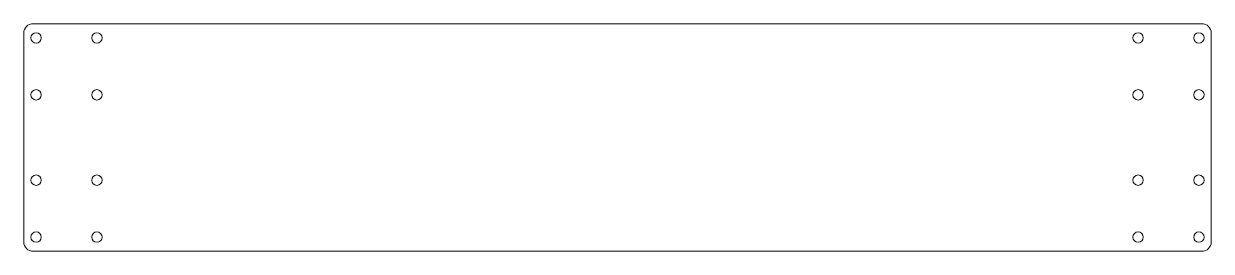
# Model space of a CAD drawing. Header units: millimetres. Extents: x 0 to 625, y 0 to 120.
import ezdxf

# ---------------------------------------------------------------- set-up
doc = ezdxf.new("R2010")
doc.units = ezdxf.units.MM

msp = doc.modelspace()

# ---------------------------------------------------------------- linework, layer by layer
at = {"color": 7, "linetype": 'Continuous', "lineweight": 15}
for p, q in [((620, 120), (5, 120)), ((0, 115), (0, 5)), ((625, 5), (625, 115)), ((5, 0), (620, 0))]:
    msp.add_line(p, q, dxfattribs=at)
for centre in [(6.5, 112.5), (38.5, 112.5), (586.5, 112.5), (618.5, 112.5), (6.5, 82.5), (38.5, 82.5), (586.5, 82.5), (618.5, 82.5), (6.5, 37.5), (38.5, 37.5), (586.5, 37.5), (618.5, 37.5), (6.5, 7.5), (38.5, 7.5), (586.5, 7.5), (618.5, 7.5)]:
    msp.add_circle(centre, 2.75, dxfattribs=at)
for centre, start, end in [((5, 115), 90, 180), ((620, 115), 0, 90), ((5, 5), 180, 270), ((620, 5), 270, 0)]:
    msp.add_arc(centre, 5, start, end, dxfattribs=at)

doc.saveas('drawing.dxf')
